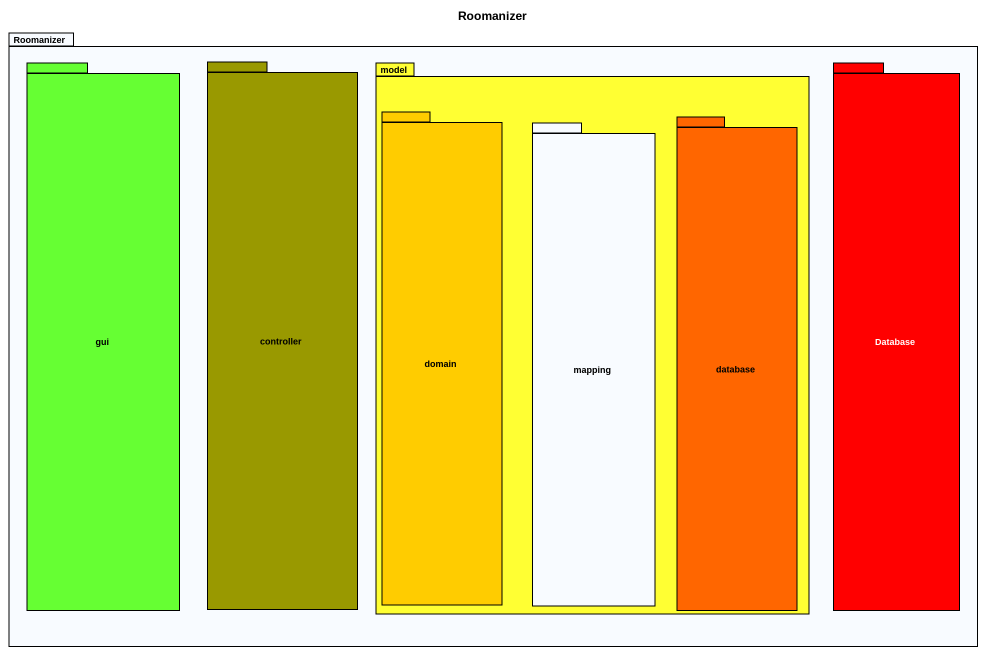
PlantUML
@startuml
title Roomanizer
package Roomanizer {
  package gui #66FF33 {
  }
  package controller #999900 {
  }
  package model #FFFF33 {
    package domain #FFCC00 {
    }
    package mapping {
    }
    package "database" as database_ #FF6600 {
    }
  }
  package "Database" as Database_ #FF0000 {
  }
}
@enduml
